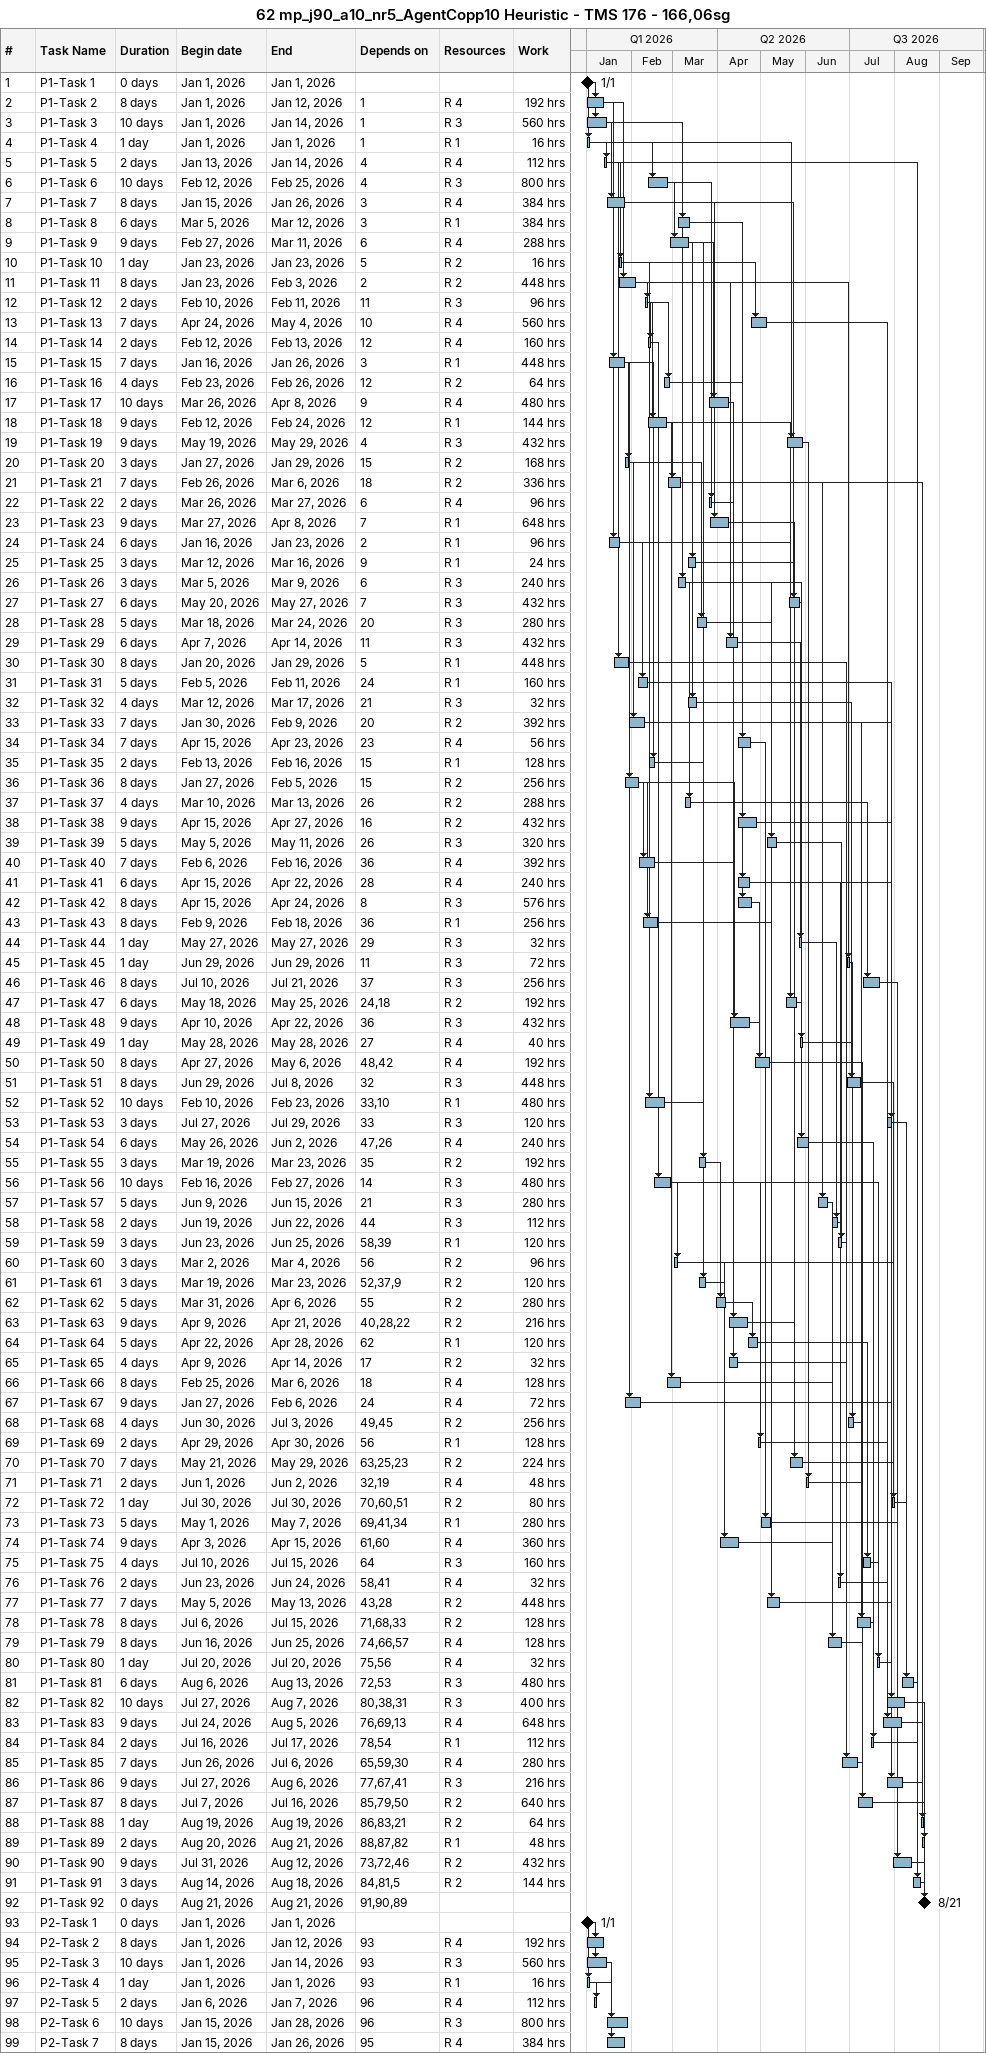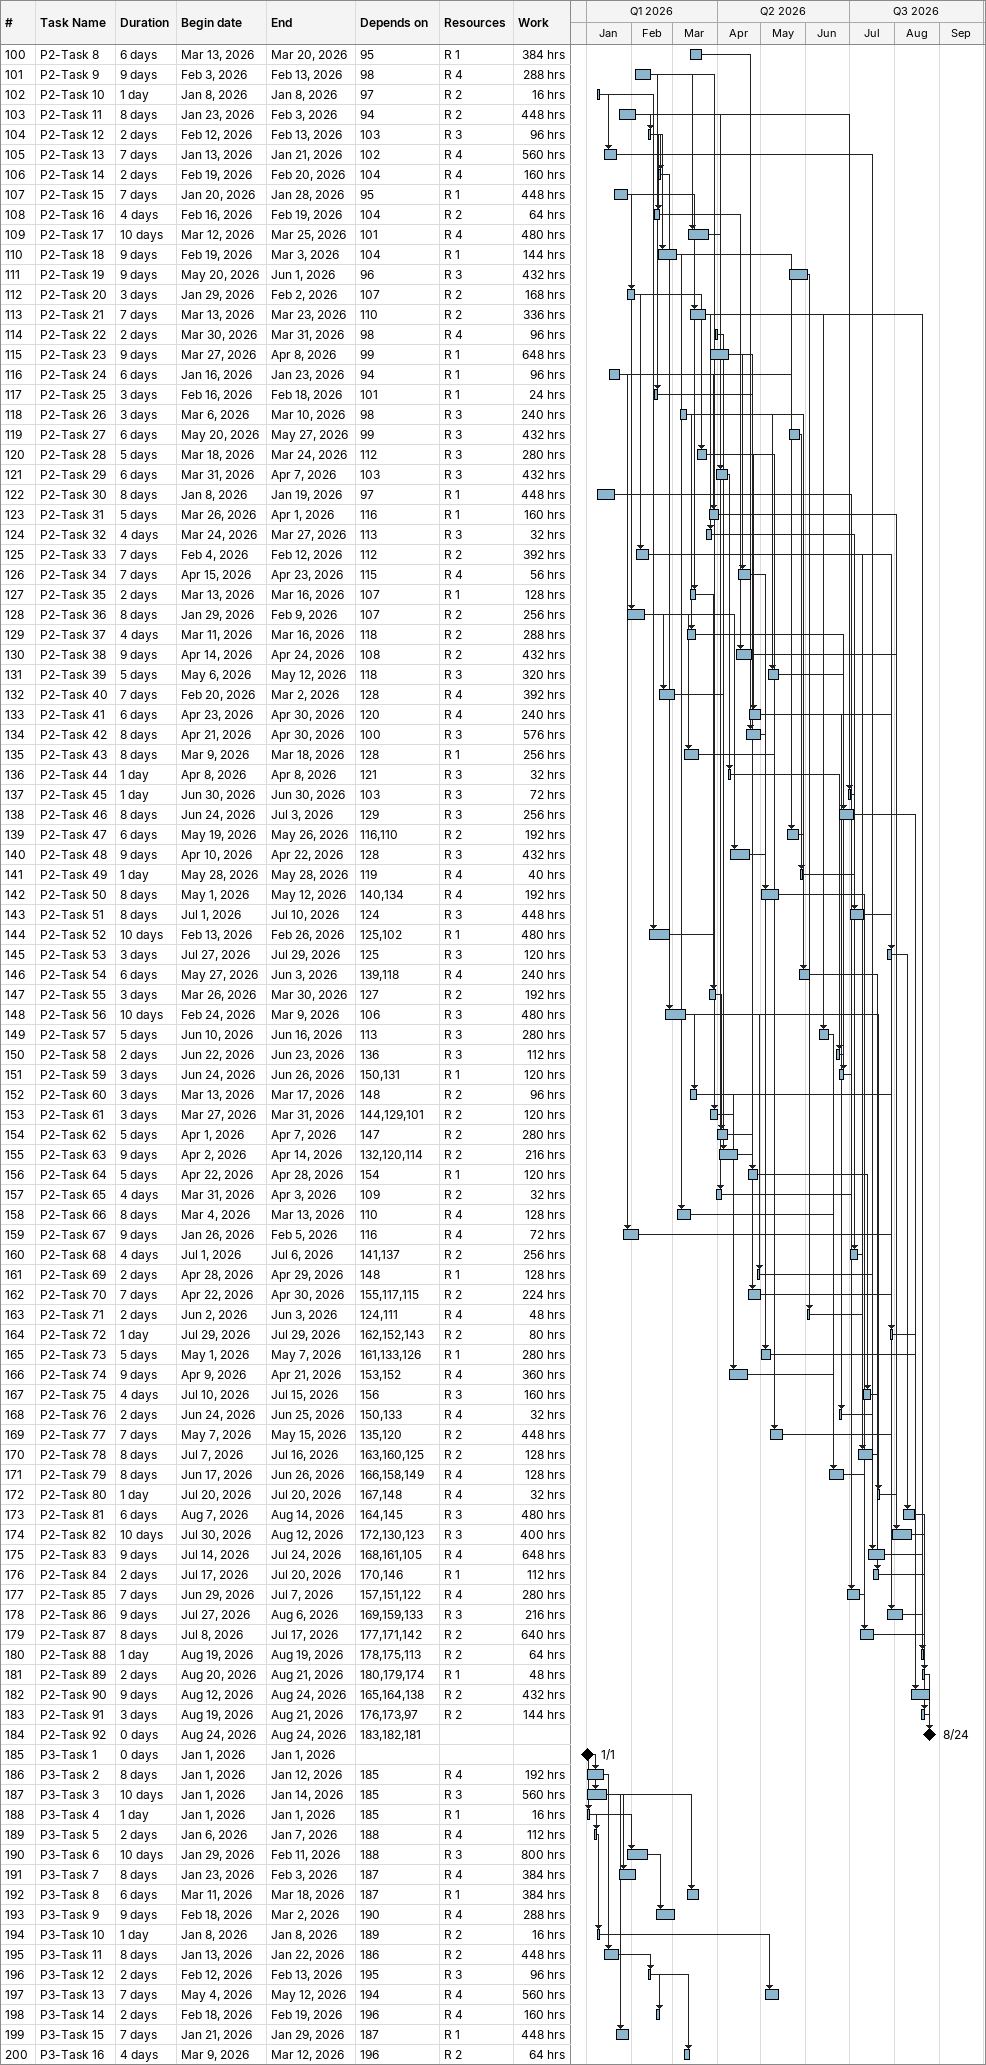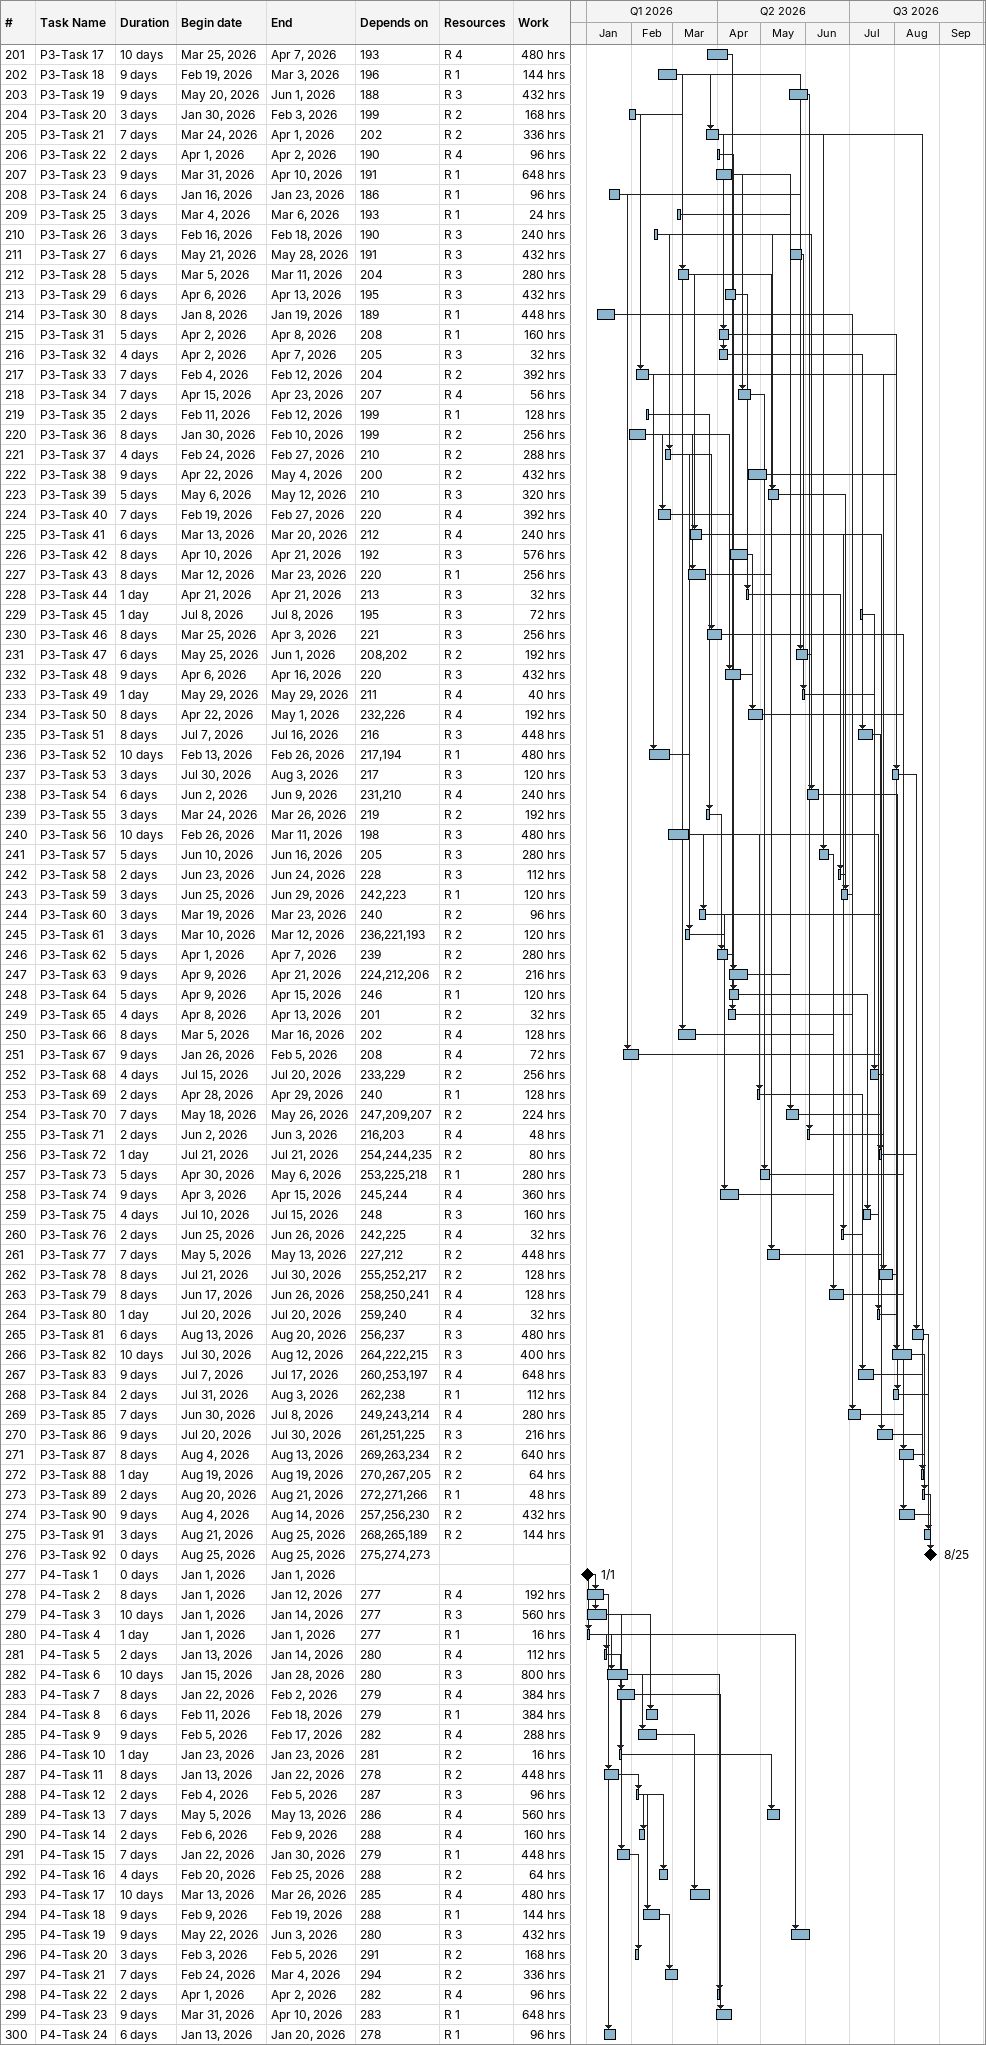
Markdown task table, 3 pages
62 mp_j90_a10_nr5_AgentCopp10 Heuristic - TMS 176 - 166,06sg

| ID | Task | Duration | Start | Finish | Predecessors | Resources | Work (h) |
|---|---|---|---|---|---|---|---|
| 1 | P1-Task 1 | 0d | 2026-01-01 | 2026-01-01 |  |  |  |
| 2 | P1-Task 2 | 8d | 2026-01-01 | 2026-01-12 | 1 | R 4 | 192 |
| 3 | P1-Task 3 | 10d | 2026-01-01 | 2026-01-14 | 1 | R 3 | 560 |
| 4 | P1-Task 4 | 1d | 2026-01-01 | 2026-01-01 | 1 | R 1 | 16 |
| 5 | P1-Task 5 | 2d | 2026-01-13 | 2026-01-14 | 4 | R 4 | 112 |
| 6 | P1-Task 6 | 10d | 2026-02-12 | 2026-02-25 | 4 | R 3 | 800 |
| 7 | P1-Task 7 | 8d | 2026-01-15 | 2026-01-26 | 3 | R 4 | 384 |
| 8 | P1-Task 8 | 6d | 2026-03-05 | 2026-03-12 | 3 | R 1 | 384 |
| 9 | P1-Task 9 | 9d | 2026-02-27 | 2026-03-11 | 6 | R 4 | 288 |
| 10 | P1-Task 10 | 1d | 2026-01-23 | 2026-01-23 | 5 | R 2 | 16 |
| 11 | P1-Task 11 | 8d | 2026-01-23 | 2026-02-03 | 2 | R 2 | 448 |
| 12 | P1-Task 12 | 2d | 2026-02-10 | 2026-02-11 | 11 | R 3 | 96 |
| 13 | P1-Task 13 | 7d | 2026-04-24 | 2026-05-04 | 10 | R 4 | 560 |
| 14 | P1-Task 14 | 2d | 2026-02-12 | 2026-02-13 | 12 | R 4 | 160 |
| 15 | P1-Task 15 | 7d | 2026-01-16 | 2026-01-26 | 3 | R 1 | 448 |
| 16 | P1-Task 16 | 4d | 2026-02-23 | 2026-02-26 | 12 | R 2 | 64 |
| 17 | P1-Task 17 | 10d | 2026-03-26 | 2026-04-08 | 9 | R 4 | 480 |
| 18 | P1-Task 18 | 9d | 2026-02-12 | 2026-02-24 | 12 | R 1 | 144 |
| 19 | P1-Task 19 | 9d | 2026-05-19 | 2026-05-29 | 4 | R 3 | 432 |
| 20 | P1-Task 20 | 3d | 2026-01-27 | 2026-01-29 | 15 | R 2 | 168 |
| 21 | P1-Task 21 | 7d | 2026-02-26 | 2026-03-06 | 18 | R 2 | 336 |
| 22 | P1-Task 22 | 2d | 2026-03-26 | 2026-03-27 | 6 | R 4 | 96 |
| 23 | P1-Task 23 | 9d | 2026-03-27 | 2026-04-08 | 7 | R 1 | 648 |
| 24 | P1-Task 24 | 6d | 2026-01-16 | 2026-01-23 | 2 | R 1 | 96 |
| 25 | P1-Task 25 | 3d | 2026-03-12 | 2026-03-16 | 9 | R 1 | 24 |
| 26 | P1-Task 26 | 3d | 2026-03-05 | 2026-03-09 | 6 | R 3 | 240 |
| 27 | P1-Task 27 | 6d | 2026-05-20 | 2026-05-27 | 7 | R 3 | 432 |
| 28 | P1-Task 28 | 5d | 2026-03-18 | 2026-03-24 | 20 | R 3 | 280 |
| 29 | P1-Task 29 | 6d | 2026-04-07 | 2026-04-14 | 11 | R 3 | 432 |
| 30 | P1-Task 30 | 8d | 2026-01-20 | 2026-01-29 | 5 | R 1 | 448 |
| 31 | P1-Task 31 | 5d | 2026-02-05 | 2026-02-11 | 24 | R 1 | 160 |
| 32 | P1-Task 32 | 4d | 2026-03-12 | 2026-03-17 | 21 | R 3 | 32 |
| 33 | P1-Task 33 | 7d | 2026-01-30 | 2026-02-09 | 20 | R 2 | 392 |
| 34 | P1-Task 34 | 7d | 2026-04-15 | 2026-04-23 | 23 | R 4 | 56 |
| 35 | P1-Task 35 | 2d | 2026-02-13 | 2026-02-16 | 15 | R 1 | 128 |
| 36 | P1-Task 36 | 8d | 2026-01-27 | 2026-02-05 | 15 | R 2 | 256 |
| 37 | P1-Task 37 | 4d | 2026-03-10 | 2026-03-13 | 26 | R 2 | 288 |
| 38 | P1-Task 38 | 9d | 2026-04-15 | 2026-04-27 | 16 | R 2 | 432 |
| 39 | P1-Task 39 | 5d | 2026-05-05 | 2026-05-11 | 26 | R 3 | 320 |
| 40 | P1-Task 40 | 7d | 2026-02-06 | 2026-02-16 | 36 | R 4 | 392 |
| 41 | P1-Task 41 | 6d | 2026-04-15 | 2026-04-22 | 28 | R 4 | 240 |
| 42 | P1-Task 42 | 8d | 2026-04-15 | 2026-04-24 | 8 | R 3 | 576 |
| 43 | P1-Task 43 | 8d | 2026-02-09 | 2026-02-18 | 36 | R 1 | 256 |
| 44 | P1-Task 44 | 1d | 2026-05-27 | 2026-05-27 | 29 | R 3 | 32 |
| 45 | P1-Task 45 | 1d | 2026-06-29 | 2026-06-29 | 11 | R 3 | 72 |
| 46 | P1-Task 46 | 8d | 2026-07-10 | 2026-07-21 | 37 | R 3 | 256 |
| 47 | P1-Task 47 | 6d | 2026-05-18 | 2026-05-25 | 24, 18 | R 2 | 192 |
| 48 | P1-Task 48 | 9d | 2026-04-10 | 2026-04-22 | 36 | R 3 | 432 |
| 49 | P1-Task 49 | 1d | 2026-05-28 | 2026-05-28 | 27 | R 4 | 40 |
| 50 | P1-Task 50 | 8d | 2026-04-27 | 2026-05-06 | 48, 42 | R 4 | 192 |
| 51 | P1-Task 51 | 8d | 2026-06-29 | 2026-07-08 | 32 | R 3 | 448 |
| 52 | P1-Task 52 | 10d | 2026-02-10 | 2026-02-23 | 33, 10 | R 1 | 480 |
| 53 | P1-Task 53 | 3d | 2026-07-27 | 2026-07-29 | 33 | R 3 | 120 |
| 54 | P1-Task 54 | 6d | 2026-05-26 | 2026-06-02 | 47, 26 | R 4 | 240 |
| 55 | P1-Task 55 | 3d | 2026-03-19 | 2026-03-23 | 35 | R 2 | 192 |
| 56 | P1-Task 56 | 10d | 2026-02-16 | 2026-02-27 | 14 | R 3 | 480 |
| 57 | P1-Task 57 | 5d | 2026-06-09 | 2026-06-15 | 21 | R 3 | 280 |
| 58 | P1-Task 58 | 2d | 2026-06-19 | 2026-06-22 | 44 | R 3 | 112 |
| 59 | P1-Task 59 | 3d | 2026-06-23 | 2026-06-25 | 58, 39 | R 1 | 120 |
| 60 | P1-Task 60 | 3d | 2026-03-02 | 2026-03-04 | 56 | R 2 | 96 |
| 61 | P1-Task 61 | 3d | 2026-03-19 | 2026-03-23 | 52, 37, 9 | R 2 | 120 |
| 62 | P1-Task 62 | 5d | 2026-03-31 | 2026-04-06 | 55 | R 2 | 280 |
| 63 | P1-Task 63 | 9d | 2026-04-09 | 2026-04-21 | 40, 28, 22 | R 2 | 216 |
| 64 | P1-Task 64 | 5d | 2026-04-22 | 2026-04-28 | 62 | R 1 | 120 |
| 65 | P1-Task 65 | 4d | 2026-04-09 | 2026-04-14 | 17 | R 2 | 32 |
| 66 | P1-Task 66 | 8d | 2026-02-25 | 2026-03-06 | 18 | R 4 | 128 |
| 67 | P1-Task 67 | 9d | 2026-01-27 | 2026-02-06 | 24 | R 4 | 72 |
| 68 | P1-Task 68 | 4d | 2026-06-30 | 2026-07-03 | 49, 45 | R 2 | 256 |
| 69 | P1-Task 69 | 2d | 2026-04-29 | 2026-04-30 | 56 | R 1 | 128 |
| 70 | P1-Task 70 | 7d | 2026-05-21 | 2026-05-29 | 63, 25, 23 | R 2 | 224 |
| 71 | P1-Task 71 | 2d | 2026-06-01 | 2026-06-02 | 32, 19 | R 4 | 48 |
| 72 | P1-Task 72 | 1d | 2026-07-30 | 2026-07-30 | 70, 60, 51 | R 2 | 80 |
| 73 | P1-Task 73 | 5d | 2026-05-01 | 2026-05-07 | 69, 41, 34 | R 1 | 280 |
| 74 | P1-Task 74 | 9d | 2026-04-03 | 2026-04-15 | 61, 60 | R 4 | 360 |
| 75 | P1-Task 75 | 4d | 2026-07-10 | 2026-07-15 | 64 | R 3 | 160 |
| 76 | P1-Task 76 | 2d | 2026-06-23 | 2026-06-24 | 58, 41 | R 4 | 32 |
| 77 | P1-Task 77 | 7d | 2026-05-05 | 2026-05-13 | 43, 28 | R 2 | 448 |
| 78 | P1-Task 78 | 8d | 2026-07-06 | 2026-07-15 | 71, 68, 33 | R 2 | 128 |
| 79 | P1-Task 79 | 8d | 2026-06-16 | 2026-06-25 | 74, 66, 57 | R 4 | 128 |
| 80 | P1-Task 80 | 1d | 2026-07-20 | 2026-07-20 | 75, 56 | R 4 | 32 |
| 81 | P1-Task 81 | 6d | 2026-08-06 | 2026-08-13 | 72, 53 | R 3 | 480 |
| 82 | P1-Task 82 | 10d | 2026-07-27 | 2026-08-07 | 80, 38, 31 | R 3 | 400 |
| 83 | P1-Task 83 | 9d | 2026-07-24 | 2026-08-05 | 76, 69, 13 | R 4 | 648 |
| 84 | P1-Task 84 | 2d | 2026-07-16 | 2026-07-17 | 78, 54 | R 1 | 112 |
| 85 | P1-Task 85 | 7d | 2026-06-26 | 2026-07-06 | 65, 59, 30 | R 4 | 280 |
| 86 | P1-Task 86 | 9d | 2026-07-27 | 2026-08-06 | 77, 67, 41 | R 3 | 216 |
| 87 | P1-Task 87 | 8d | 2026-07-07 | 2026-07-16 | 85, 79, 50 | R 2 | 640 |
| 88 | P1-Task 88 | 1d | 2026-08-19 | 2026-08-19 | 86, 83, 21 | R 2 | 64 |
| 89 | P1-Task 89 | 2d | 2026-08-20 | 2026-08-21 | 88, 87, 82 | R 1 | 48 |
| 90 | P1-Task 90 | 9d | 2026-07-31 | 2026-08-12 | 73, 72, 46 | R 2 | 432 |
| 91 | P1-Task 91 | 3d | 2026-08-14 | 2026-08-18 | 84, 81, 5 | R 2 | 144 |
| 92 | P1-Task 92 | 0d | 2026-08-21 | 2026-08-21 | 91, 90, 89 |  |  |
| 93 | P2-Task 1 | 0d | 2026-01-01 | 2026-01-01 |  |  |  |
| 94 | P2-Task 2 | 8d | 2026-01-01 | 2026-01-12 | 93 | R 4 | 192 |
| 95 | P2-Task 3 | 10d | 2026-01-01 | 2026-01-14 | 93 | R 3 | 560 |
| 96 | P2-Task 4 | 1d | 2026-01-01 | 2026-01-01 | 93 | R 1 | 16 |
| 97 | P2-Task 5 | 2d | 2026-01-06 | 2026-01-07 | 96 | R 4 | 112 |
| 98 | P2-Task 6 | 10d | 2026-01-15 | 2026-01-28 | 96 | R 3 | 800 |
| 99 | P2-Task 7 | 8d | 2026-01-15 | 2026-01-26 | 95 | R 4 | 384 |
| 100 | P2-Task 8 | 6d | 2026-03-13 | 2026-03-20 | 95 | R 1 | 384 |
| 101 | P2-Task 9 | 9d | 2026-02-03 | 2026-02-13 | 98 | R 4 | 288 |
| 102 | P2-Task 10 | 1d | 2026-01-08 | 2026-01-08 | 97 | R 2 | 16 |
| 103 | P2-Task 11 | 8d | 2026-01-23 | 2026-02-03 | 94 | R 2 | 448 |
| 104 | P2-Task 12 | 2d | 2026-02-12 | 2026-02-13 | 103 | R 3 | 96 |
| 105 | P2-Task 13 | 7d | 2026-01-13 | 2026-01-21 | 102 | R 4 | 560 |
| 106 | P2-Task 14 | 2d | 2026-02-19 | 2026-02-20 | 104 | R 4 | 160 |
| 107 | P2-Task 15 | 7d | 2026-01-20 | 2026-01-28 | 95 | R 1 | 448 |
| 108 | P2-Task 16 | 4d | 2026-02-16 | 2026-02-19 | 104 | R 2 | 64 |
| 109 | P2-Task 17 | 10d | 2026-03-12 | 2026-03-25 | 101 | R 4 | 480 |
| 110 | P2-Task 18 | 9d | 2026-02-19 | 2026-03-03 | 104 | R 1 | 144 |
| 111 | P2-Task 19 | 9d | 2026-05-20 | 2026-06-01 | 96 | R 3 | 432 |
| 112 | P2-Task 20 | 3d | 2026-01-29 | 2026-02-02 | 107 | R 2 | 168 |
| 113 | P2-Task 21 | 7d | 2026-03-13 | 2026-03-23 | 110 | R 2 | 336 |
| 114 | P2-Task 22 | 2d | 2026-03-30 | 2026-03-31 | 98 | R 4 | 96 |
| 115 | P2-Task 23 | 9d | 2026-03-27 | 2026-04-08 | 99 | R 1 | 648 |
| 116 | P2-Task 24 | 6d | 2026-01-16 | 2026-01-23 | 94 | R 1 | 96 |
| 117 | P2-Task 25 | 3d | 2026-02-16 | 2026-02-18 | 101 | R 1 | 24 |
| 118 | P2-Task 26 | 3d | 2026-03-06 | 2026-03-10 | 98 | R 3 | 240 |
| 119 | P2-Task 27 | 6d | 2026-05-20 | 2026-05-27 | 99 | R 3 | 432 |
| 120 | P2-Task 28 | 5d | 2026-03-18 | 2026-03-24 | 112 | R 3 | 280 |
| 121 | P2-Task 29 | 6d | 2026-03-31 | 2026-04-07 | 103 | R 3 | 432 |
| 122 | P2-Task 30 | 8d | 2026-01-08 | 2026-01-19 | 97 | R 1 | 448 |
| 123 | P2-Task 31 | 5d | 2026-03-26 | 2026-04-01 | 116 | R 1 | 160 |
| 124 | P2-Task 32 | 4d | 2026-03-24 | 2026-03-27 | 113 | R 3 | 32 |
| 125 | P2-Task 33 | 7d | 2026-02-04 | 2026-02-12 | 112 | R 2 | 392 |
| 126 | P2-Task 34 | 7d | 2026-04-15 | 2026-04-23 | 115 | R 4 | 56 |
| 127 | P2-Task 35 | 2d | 2026-03-13 | 2026-03-16 | 107 | R 1 | 128 |
| 128 | P2-Task 36 | 8d | 2026-01-29 | 2026-02-09 | 107 | R 2 | 256 |
| 129 | P2-Task 37 | 4d | 2026-03-11 | 2026-03-16 | 118 | R 2 | 288 |
| 130 | P2-Task 38 | 9d | 2026-04-14 | 2026-04-24 | 108 | R 2 | 432 |
| 131 | P2-Task 39 | 5d | 2026-05-06 | 2026-05-12 | 118 | R 3 | 320 |
| 132 | P2-Task 40 | 7d | 2026-02-20 | 2026-03-02 | 128 | R 4 | 392 |
| 133 | P2-Task 41 | 6d | 2026-04-23 | 2026-04-30 | 120 | R 4 | 240 |
| 134 | P2-Task 42 | 8d | 2026-04-21 | 2026-04-30 | 100 | R 3 | 576 |
| 135 | P2-Task 43 | 8d | 2026-03-09 | 2026-03-18 | 128 | R 1 | 256 |
| 136 | P2-Task 44 | 1d | 2026-04-08 | 2026-04-08 | 121 | R 3 | 32 |
| 137 | P2-Task 45 | 1d | 2026-06-30 | 2026-06-30 | 103 | R 3 | 72 |
| 138 | P2-Task 46 | 8d | 2026-06-24 | 2026-07-03 | 129 | R 3 | 256 |
| 139 | P2-Task 47 | 6d | 2026-05-19 | 2026-05-26 | 116, 110 | R 2 | 192 |
| 140 | P2-Task 48 | 9d | 2026-04-10 | 2026-04-22 | 128 | R 3 | 432 |
| 141 | P2-Task 49 | 1d | 2026-05-28 | 2026-05-28 | 119 | R 4 | 40 |
| 142 | P2-Task 50 | 8d | 2026-05-01 | 2026-05-12 | 140, 134 | R 4 | 192 |
| 143 | P2-Task 51 | 8d | 2026-07-01 | 2026-07-10 | 124 | R 3 | 448 |
| 144 | P2-Task 52 | 10d | 2026-02-13 | 2026-02-26 | 125, 102 | R 1 | 480 |
| 145 | P2-Task 53 | 3d | 2026-07-27 | 2026-07-29 | 125 | R 3 | 120 |
| 146 | P2-Task 54 | 6d | 2026-05-27 | 2026-06-03 | 139, 118 | R 4 | 240 |
| 147 | P2-Task 55 | 3d | 2026-03-26 | 2026-03-30 | 127 | R 2 | 192 |
| 148 | P2-Task 56 | 10d | 2026-02-24 | 2026-03-09 | 106 | R 3 | 480 |
| 149 | P2-Task 57 | 5d | 2026-06-10 | 2026-06-16 | 113 | R 3 | 280 |
| 150 | P2-Task 58 | 2d | 2026-06-22 | 2026-06-23 | 136 | R 3 | 112 |
| 151 | P2-Task 59 | 3d | 2026-06-24 | 2026-06-26 | 150, 131 | R 1 | 120 |
| 152 | P2-Task 60 | 3d | 2026-03-13 | 2026-03-17 | 148 | R 2 | 96 |
| 153 | P2-Task 61 | 3d | 2026-03-27 | 2026-03-31 | 144, 129, 101 | R 2 | 120 |
| 154 | P2-Task 62 | 5d | 2026-04-01 | 2026-04-07 | 147 | R 2 | 280 |
| 155 | P2-Task 63 | 9d | 2026-04-02 | 2026-04-14 | 132, 120, 114 | R 2 | 216 |
| 156 | P2-Task 64 | 5d | 2026-04-22 | 2026-04-28 | 154 | R 1 | 120 |
| 157 | P2-Task 65 | 4d | 2026-03-31 | 2026-04-03 | 109 | R 2 | 32 |
| 158 | P2-Task 66 | 8d | 2026-03-04 | 2026-03-13 | 110 | R 4 | 128 |
| 159 | P2-Task 67 | 9d | 2026-01-26 | 2026-02-05 | 116 | R 4 | 72 |
| 160 | P2-Task 68 | 4d | 2026-07-01 | 2026-07-06 | 141, 137 | R 2 | 256 |
| 161 | P2-Task 69 | 2d | 2026-04-28 | 2026-04-29 | 148 | R 1 | 128 |
| 162 | P2-Task 70 | 7d | 2026-04-22 | 2026-04-30 | 155, 117, 115 | R 2 | 224 |
| 163 | P2-Task 71 | 2d | 2026-06-02 | 2026-06-03 | 124, 111 | R 4 | 48 |
| 164 | P2-Task 72 | 1d | 2026-07-29 | 2026-07-29 | 162, 152, 143 | R 2 | 80 |
| 165 | P2-Task 73 | 5d | 2026-05-01 | 2026-05-07 | 161, 133, 126 | R 1 | 280 |
| 166 | P2-Task 74 | 9d | 2026-04-09 | 2026-04-21 | 153, 152 | R 4 | 360 |
| 167 | P2-Task 75 | 4d | 2026-07-10 | 2026-07-15 | 156 | R 3 | 160 |
| 168 | P2-Task 76 | 2d | 2026-06-24 | 2026-06-25 | 150, 133 | R 4 | 32 |
| 169 | P2-Task 77 | 7d | 2026-05-07 | 2026-05-15 | 135, 120 | R 2 | 448 |
| 170 | P2-Task 78 | 8d | 2026-07-07 | 2026-07-16 | 163, 160, 125 | R 2 | 128 |
| 171 | P2-Task 79 | 8d | 2026-06-17 | 2026-06-26 | 166, 158, 149 | R 4 | 128 |
| 172 | P2-Task 80 | 1d | 2026-07-20 | 2026-07-20 | 167, 148 | R 4 | 32 |
| 173 | P2-Task 81 | 6d | 2026-08-07 | 2026-08-14 | 164, 145 | R 3 | 480 |
| 174 | P2-Task 82 | 10d | 2026-07-30 | 2026-08-12 | 172, 130, 123 | R 3 | 400 |
| 175 | P2-Task 83 | 9d | 2026-07-14 | 2026-07-24 | 168, 161, 105 | R 4 | 648 |
| 176 | P2-Task 84 | 2d | 2026-07-17 | 2026-07-20 | 170, 146 | R 1 | 112 |
| 177 | P2-Task 85 | 7d | 2026-06-29 | 2026-07-07 | 157, 151, 122 | R 4 | 280 |
| 178 | P2-Task 86 | 9d | 2026-07-27 | 2026-08-06 | 169, 159, 133 | R 3 | 216 |
| 179 | P2-Task 87 | 8d | 2026-07-08 | 2026-07-17 | 177, 171, 142 | R 2 | 640 |
| 180 | P2-Task 88 | 1d | 2026-08-19 | 2026-08-19 | 178, 175, 113 | R 2 | 64 |
| 181 | P2-Task 89 | 2d | 2026-08-20 | 2026-08-21 | 180, 179, 174 | R 1 | 48 |
| 182 | P2-Task 90 | 9d | 2026-08-12 | 2026-08-24 | 165, 164, 138 | R 2 | 432 |
| 183 | P2-Task 91 | 3d | 2026-08-19 | 2026-08-21 | 176, 173, 97 | R 2 | 144 |
| 184 | P2-Task 92 | 0d | 2026-08-24 | 2026-08-24 | 183, 182, 181 |  |  |
| 185 | P3-Task 1 | 0d | 2026-01-01 | 2026-01-01 |  |  |  |
| 186 | P3-Task 2 | 8d | 2026-01-01 | 2026-01-12 | 185 | R 4 | 192 |
| 187 | P3-Task 3 | 10d | 2026-01-01 | 2026-01-14 | 185 | R 3 | 560 |
| 188 | P3-Task 4 | 1d | 2026-01-01 | 2026-01-01 | 185 | R 1 | 16 |
| 189 | P3-Task 5 | 2d | 2026-01-06 | 2026-01-07 | 188 | R 4 | 112 |
| 190 | P3-Task 6 | 10d | 2026-01-29 | 2026-02-11 | 188 | R 3 | 800 |
| 191 | P3-Task 7 | 8d | 2026-01-23 | 2026-02-03 | 187 | R 4 | 384 |
| 192 | P3-Task 8 | 6d | 2026-03-11 | 2026-03-18 | 187 | R 1 | 384 |
| 193 | P3-Task 9 | 9d | 2026-02-18 | 2026-03-02 | 190 | R 4 | 288 |
| 194 | P3-Task 10 | 1d | 2026-01-08 | 2026-01-08 | 189 | R 2 | 16 |
| 195 | P3-Task 11 | 8d | 2026-01-13 | 2026-01-22 | 186 | R 2 | 448 |
| 196 | P3-Task 12 | 2d | 2026-02-12 | 2026-02-13 | 195 | R 3 | 96 |
| 197 | P3-Task 13 | 7d | 2026-05-04 | 2026-05-12 | 194 | R 4 | 560 |
| 198 | P3-Task 14 | 2d | 2026-02-18 | 2026-02-19 | 196 | R 4 | 160 |
| 199 | P3-Task 15 | 7d | 2026-01-21 | 2026-01-29 | 187 | R 1 | 448 |
| 200 | P3-Task 16 | 4d | 2026-03-09 | 2026-03-12 | 196 | R 2 | 64 |
| 201 | P3-Task 17 | 10d | 2026-03-25 | 2026-04-07 | 193 | R 4 | 480 |
| 202 | P3-Task 18 | 9d | 2026-02-19 | 2026-03-03 | 196 | R 1 | 144 |
| 203 | P3-Task 19 | 9d | 2026-05-20 | 2026-06-01 | 188 | R 3 | 432 |
| 204 | P3-Task 20 | 3d | 2026-01-30 | 2026-02-03 | 199 | R 2 | 168 |
| 205 | P3-Task 21 | 7d | 2026-03-24 | 2026-04-01 | 202 | R 2 | 336 |
| 206 | P3-Task 22 | 2d | 2026-04-01 | 2026-04-02 | 190 | R 4 | 96 |
| 207 | P3-Task 23 | 9d | 2026-03-31 | 2026-04-10 | 191 | R 1 | 648 |
| 208 | P3-Task 24 | 6d | 2026-01-16 | 2026-01-23 | 186 | R 1 | 96 |
| 209 | P3-Task 25 | 3d | 2026-03-04 | 2026-03-06 | 193 | R 1 | 24 |
| 210 | P3-Task 26 | 3d | 2026-02-16 | 2026-02-18 | 190 | R 3 | 240 |
| 211 | P3-Task 27 | 6d | 2026-05-21 | 2026-05-28 | 191 | R 3 | 432 |
| 212 | P3-Task 28 | 5d | 2026-03-05 | 2026-03-11 | 204 | R 3 | 280 |
| 213 | P3-Task 29 | 6d | 2026-04-06 | 2026-04-13 | 195 | R 3 | 432 |
| 214 | P3-Task 30 | 8d | 2026-01-08 | 2026-01-19 | 189 | R 1 | 448 |
| 215 | P3-Task 31 | 5d | 2026-04-02 | 2026-04-08 | 208 | R 1 | 160 |
| 216 | P3-Task 32 | 4d | 2026-04-02 | 2026-04-07 | 205 | R 3 | 32 |
| 217 | P3-Task 33 | 7d | 2026-02-04 | 2026-02-12 | 204 | R 2 | 392 |
| 218 | P3-Task 34 | 7d | 2026-04-15 | 2026-04-23 | 207 | R 4 | 56 |
| 219 | P3-Task 35 | 2d | 2026-02-11 | 2026-02-12 | 199 | R 1 | 128 |
| 220 | P3-Task 36 | 8d | 2026-01-30 | 2026-02-10 | 199 | R 2 | 256 |
| 221 | P3-Task 37 | 4d | 2026-02-24 | 2026-02-27 | 210 | R 2 | 288 |
| 222 | P3-Task 38 | 9d | 2026-04-22 | 2026-05-04 | 200 | R 2 | 432 |
| 223 | P3-Task 39 | 5d | 2026-05-06 | 2026-05-12 | 210 | R 3 | 320 |
| 224 | P3-Task 40 | 7d | 2026-02-19 | 2026-02-27 | 220 | R 4 | 392 |
| 225 | P3-Task 41 | 6d | 2026-03-13 | 2026-03-20 | 212 | R 4 | 240 |
| 226 | P3-Task 42 | 8d | 2026-04-10 | 2026-04-21 | 192 | R 3 | 576 |
| 227 | P3-Task 43 | 8d | 2026-03-12 | 2026-03-23 | 220 | R 1 | 256 |
| 228 | P3-Task 44 | 1d | 2026-04-21 | 2026-04-21 | 213 | R 3 | 32 |
| 229 | P3-Task 45 | 1d | 2026-07-08 | 2026-07-08 | 195 | R 3 | 72 |
| 230 | P3-Task 46 | 8d | 2026-03-25 | 2026-04-03 | 221 | R 3 | 256 |
| 231 | P3-Task 47 | 6d | 2026-05-25 | 2026-06-01 | 208, 202 | R 2 | 192 |
| 232 | P3-Task 48 | 9d | 2026-04-06 | 2026-04-16 | 220 | R 3 | 432 |
| 233 | P3-Task 49 | 1d | 2026-05-29 | 2026-05-29 | 211 | R 4 | 40 |
| 234 | P3-Task 50 | 8d | 2026-04-22 | 2026-05-01 | 232, 226 | R 4 | 192 |
| 235 | P3-Task 51 | 8d | 2026-07-07 | 2026-07-16 | 216 | R 3 | 448 |
| 236 | P3-Task 52 | 10d | 2026-02-13 | 2026-02-26 | 217, 194 | R 1 | 480 |
| 237 | P3-Task 53 | 3d | 2026-07-30 | 2026-08-03 | 217 | R 3 | 120 |
| 238 | P3-Task 54 | 6d | 2026-06-02 | 2026-06-09 | 231, 210 | R 4 | 240 |
| 239 | P3-Task 55 | 3d | 2026-03-24 | 2026-03-26 | 219 | R 2 | 192 |
| 240 | P3-Task 56 | 10d | 2026-02-26 | 2026-03-11 | 198 | R 3 | 480 |
| 241 | P3-Task 57 | 5d | 2026-06-10 | 2026-06-16 | 205 | R 3 | 280 |
| 242 | P3-Task 58 | 2d | 2026-06-23 | 2026-06-24 | 228 | R 3 | 112 |
| 243 | P3-Task 59 | 3d | 2026-06-25 | 2026-06-29 | 242, 223 | R 1 | 120 |
| 244 | P3-Task 60 | 3d | 2026-03-19 | 2026-03-23 | 240 | R 2 | 96 |
| 245 | P3-Task 61 | 3d | 2026-03-10 | 2026-03-12 | 236, 221, 193 | R 2 | 120 |
| 246 | P3-Task 62 | 5d | 2026-04-01 | 2026-04-07 | 239 | R 2 | 280 |
| 247 | P3-Task 63 | 9d | 2026-04-09 | 2026-04-21 | 224, 212, 206 | R 2 | 216 |
| 248 | P3-Task 64 | 5d | 2026-04-09 | 2026-04-15 | 246 | R 1 | 120 |
| 249 | P3-Task 65 | 4d | 2026-04-08 | 2026-04-13 | 201 | R 2 | 32 |
| 250 | P3-Task 66 | 8d | 2026-03-05 | 2026-03-16 | 202 | R 4 | 128 |
| 251 | P3-Task 67 | 9d | 2026-01-26 | 2026-02-05 | 208 | R 4 | 72 |
| 252 | P3-Task 68 | 4d | 2026-07-15 | 2026-07-20 | 233, 229 | R 2 | 256 |
| 253 | P3-Task 69 | 2d | 2026-04-28 | 2026-04-29 | 240 | R 1 | 128 |
| 254 | P3-Task 70 | 7d | 2026-05-18 | 2026-05-26 | 247, 209, 207 | R 2 | 224 |
| 255 | P3-Task 71 | 2d | 2026-06-02 | 2026-06-03 | 216, 203 | R 4 | 48 |
| 256 | P3-Task 72 | 1d | 2026-07-21 | 2026-07-21 | 254, 244, 235 | R 2 | 80 |
| 257 | P3-Task 73 | 5d | 2026-04-30 | 2026-05-06 | 253, 225, 218 | R 1 | 280 |
| 258 | P3-Task 74 | 9d | 2026-04-03 | 2026-04-15 | 245, 244 | R 4 | 360 |
| 259 | P3-Task 75 | 4d | 2026-07-10 | 2026-07-15 | 248 | R 3 | 160 |
| 260 | P3-Task 76 | 2d | 2026-06-25 | 2026-06-26 | 242, 225 | R 4 | 32 |
| 261 | P3-Task 77 | 7d | 2026-05-05 | 2026-05-13 | 227, 212 | R 2 | 448 |
| 262 | P3-Task 78 | 8d | 2026-07-21 | 2026-07-30 | 255, 252, 217 | R 2 | 128 |
| 263 | P3-Task 79 | 8d | 2026-06-17 | 2026-06-26 | 258, 250, 241 | R 4 | 128 |
| 264 | P3-Task 80 | 1d | 2026-07-20 | 2026-07-20 | 259, 240 | R 4 | 32 |
| 265 | P3-Task 81 | 6d | 2026-08-13 | 2026-08-20 | 256, 237 | R 3 | 480 |
| 266 | P3-Task 82 | 10d | 2026-07-30 | 2026-08-12 | 264, 222, 215 | R 3 | 400 |
| 267 | P3-Task 83 | 9d | 2026-07-07 | 2026-07-17 | 260, 253, 197 | R 4 | 648 |
| 268 | P3-Task 84 | 2d | 2026-07-31 | 2026-08-03 | 262, 238 | R 1 | 112 |
| 269 | P3-Task 85 | 7d | 2026-06-30 | 2026-07-08 | 249, 243, 214 | R 4 | 280 |
| 270 | P3-Task 86 | 9d | 2026-07-20 | 2026-07-30 | 261, 251, 225 | R 3 | 216 |
| 271 | P3-Task 87 | 8d | 2026-08-04 | 2026-08-13 | 269, 263, 234 | R 2 | 640 |
| 272 | P3-Task 88 | 1d | 2026-08-19 | 2026-08-19 | 270, 267, 205 | R 2 | 64 |
| 273 | P3-Task 89 | 2d | 2026-08-20 | 2026-08-21 | 272, 271, 266 | R 1 | 48 |
| 274 | P3-Task 90 | 9d | 2026-08-04 | 2026-08-14 | 257, 256, 230 | R 2 | 432 |
| 275 | P3-Task 91 | 3d | 2026-08-21 | 2026-08-25 | 268, 265, 189 | R 2 | 144 |
| 276 | P3-Task 92 | 0d | 2026-08-25 | 2026-08-25 | 275, 274, 273 |  |  |
| 277 | P4-Task 1 | 0d | 2026-01-01 | 2026-01-01 |  |  |  |
| 278 | P4-Task 2 | 8d | 2026-01-01 | 2026-01-12 | 277 | R 4 | 192 |
| 279 | P4-Task 3 | 10d | 2026-01-01 | 2026-01-14 | 277 | R 3 | 560 |
| 280 | P4-Task 4 | 1d | 2026-01-01 | 2026-01-01 | 277 | R 1 | 16 |
| 281 | P4-Task 5 | 2d | 2026-01-13 | 2026-01-14 | 280 | R 4 | 112 |
| 282 | P4-Task 6 | 10d | 2026-01-15 | 2026-01-28 | 280 | R 3 | 800 |
| 283 | P4-Task 7 | 8d | 2026-01-22 | 2026-02-02 | 279 | R 4 | 384 |
| 284 | P4-Task 8 | 6d | 2026-02-11 | 2026-02-18 | 279 | R 1 | 384 |
| 285 | P4-Task 9 | 9d | 2026-02-05 | 2026-02-17 | 282 | R 4 | 288 |
| 286 | P4-Task 10 | 1d | 2026-01-23 | 2026-01-23 | 281 | R 2 | 16 |
| 287 | P4-Task 11 | 8d | 2026-01-13 | 2026-01-22 | 278 | R 2 | 448 |
| 288 | P4-Task 12 | 2d | 2026-02-04 | 2026-02-05 | 287 | R 3 | 96 |
| 289 | P4-Task 13 | 7d | 2026-05-05 | 2026-05-13 | 286 | R 4 | 560 |
| 290 | P4-Task 14 | 2d | 2026-02-06 | 2026-02-09 | 288 | R 4 | 160 |
| 291 | P4-Task 15 | 7d | 2026-01-22 | 2026-01-30 | 279 | R 1 | 448 |
| 292 | P4-Task 16 | 4d | 2026-02-20 | 2026-02-25 | 288 | R 2 | 64 |
| 293 | P4-Task 17 | 10d | 2026-03-13 | 2026-03-26 | 285 | R 4 | 480 |
| 294 | P4-Task 18 | 9d | 2026-02-09 | 2026-02-19 | 288 | R 1 | 144 |
| 295 | P4-Task 19 | 9d | 2026-05-22 | 2026-06-03 | 280 | R 3 | 432 |
| 296 | P4-Task 20 | 3d | 2026-02-03 | 2026-02-05 | 291 | R 2 | 168 |
| 297 | P4-Task 21 | 7d | 2026-02-24 | 2026-03-04 | 294 | R 2 | 336 |
| 298 | P4-Task 22 | 2d | 2026-04-01 | 2026-04-02 | 282 | R 4 | 96 |
| 299 | P4-Task 23 | 9d | 2026-03-31 | 2026-04-10 | 283 | R 1 | 648 |
| 300 | P4-Task 24 | 6d | 2026-01-13 | 2026-01-20 | 278 | R 1 | 96 |
